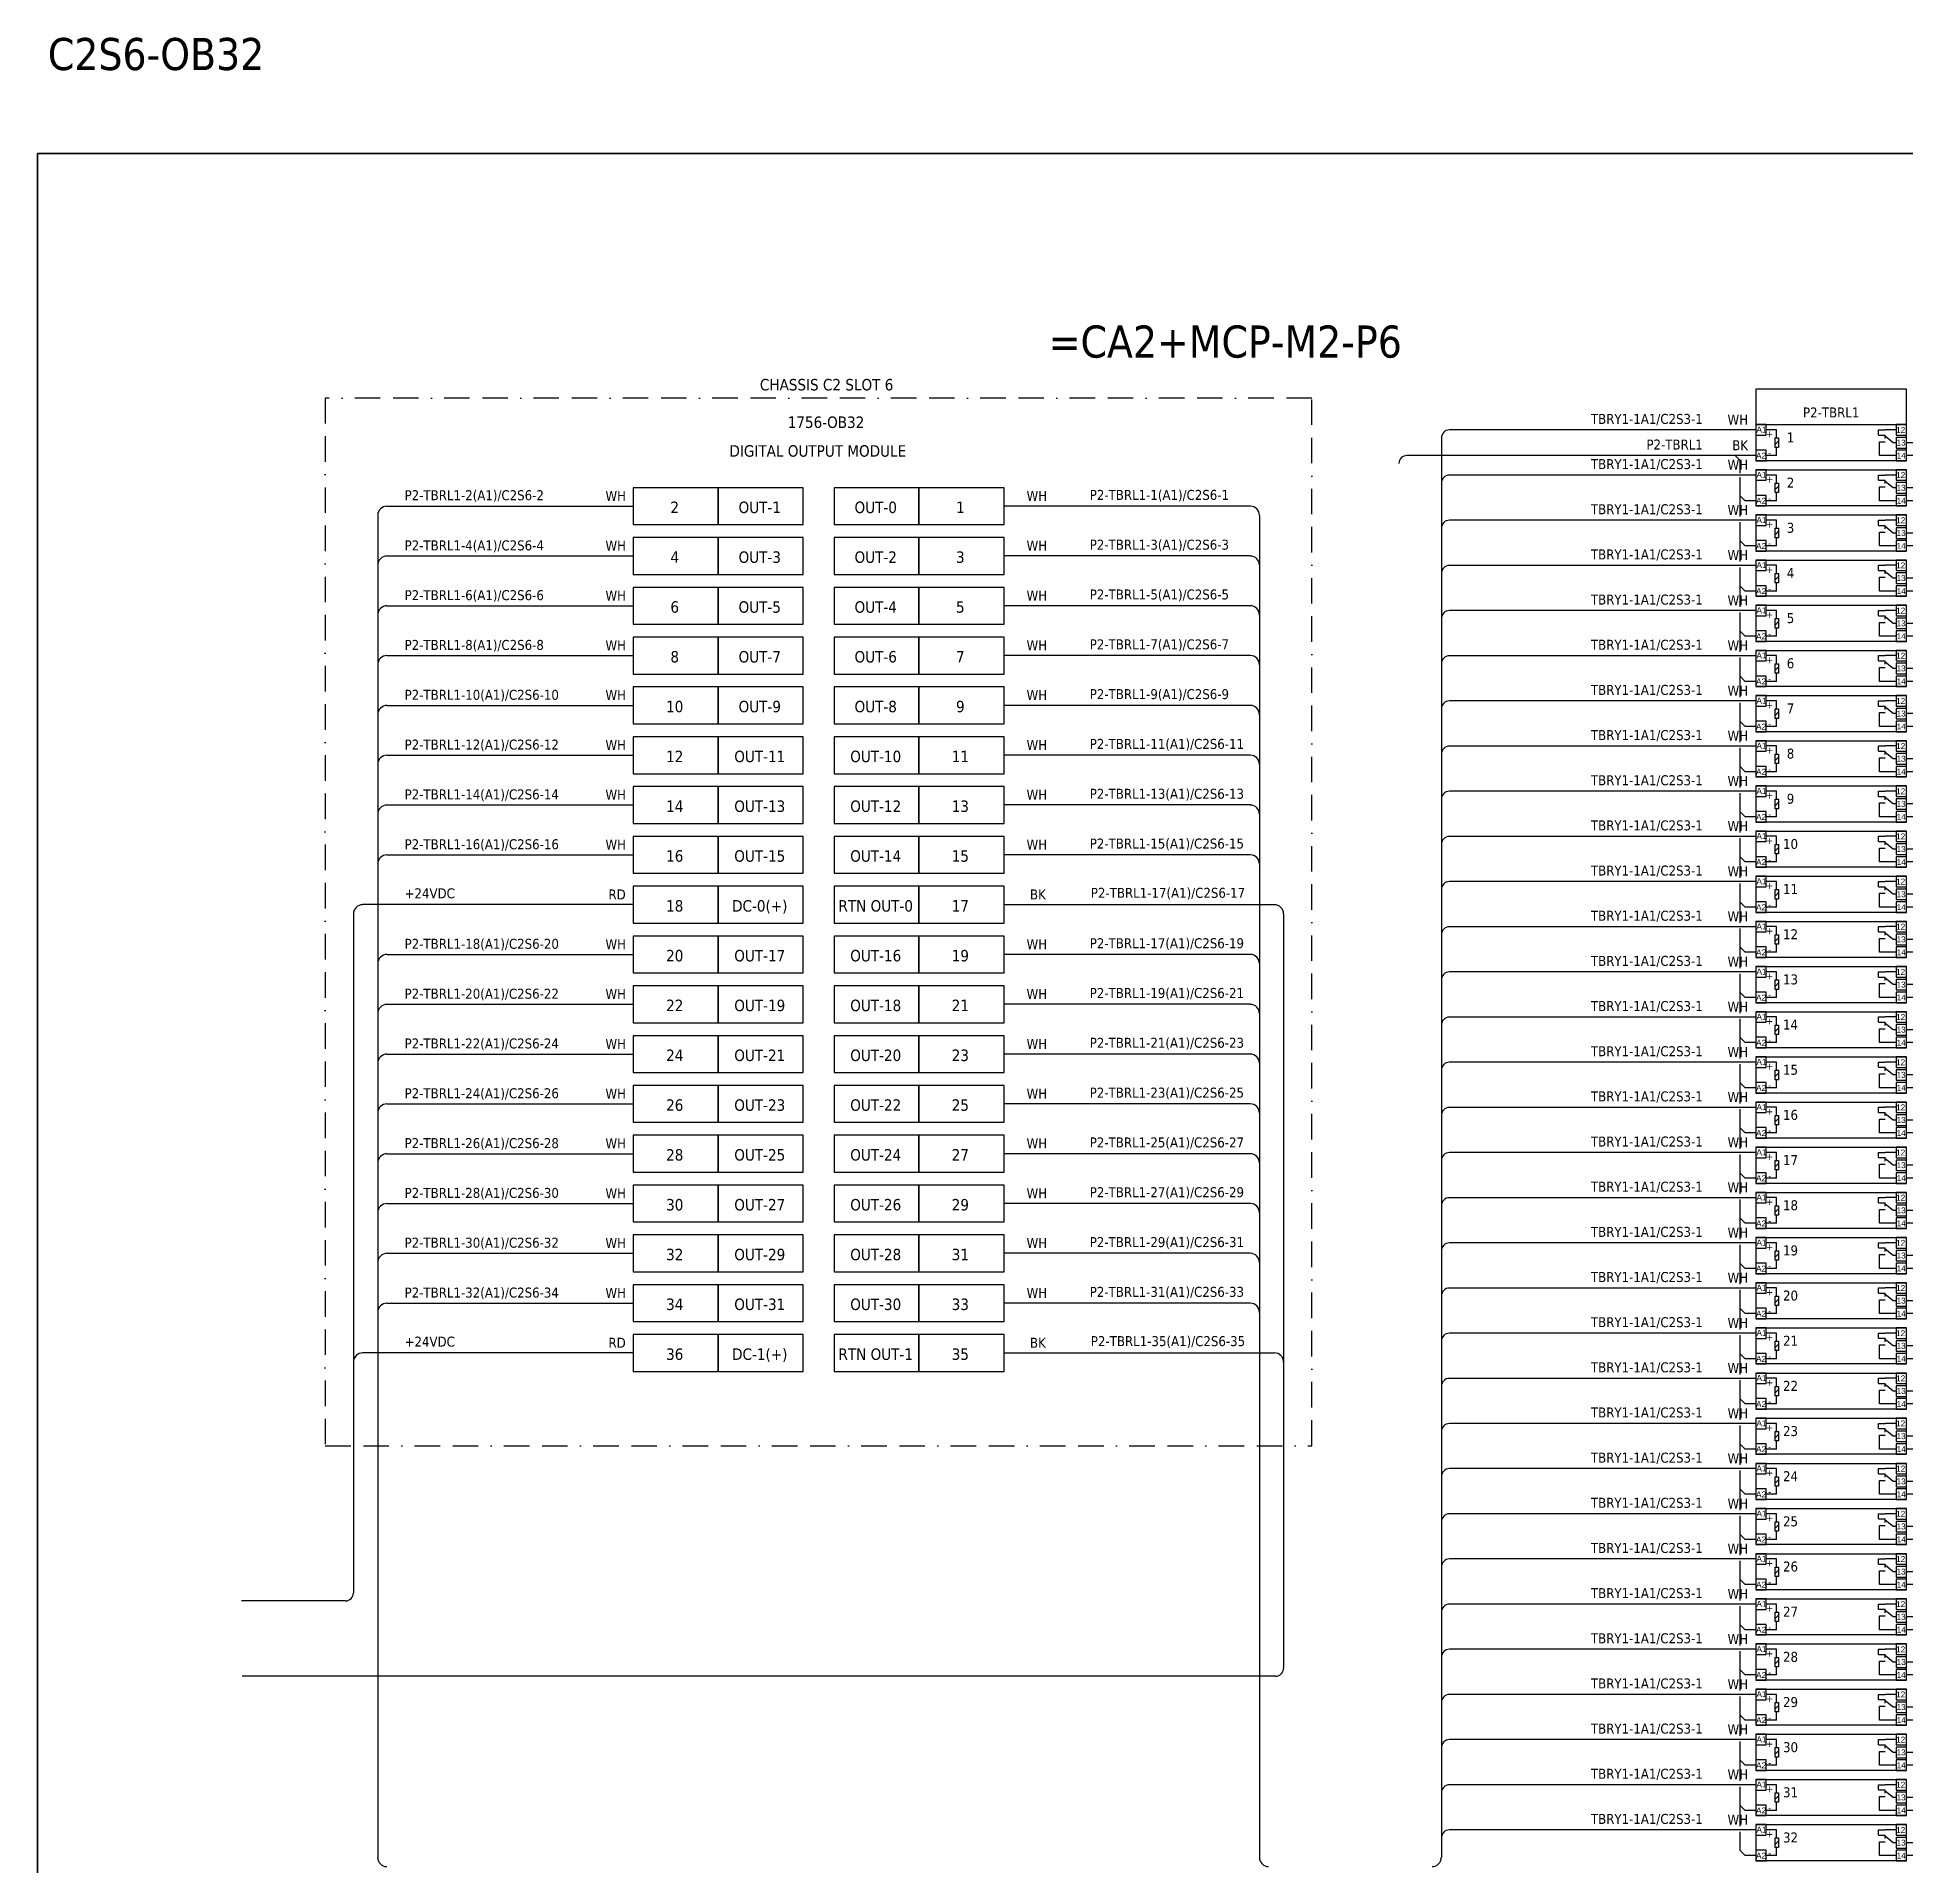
# Model space of a CAD drawing. Header units: millimetres. Extents: x 0 to 54213, y 0 to 2820.
# Drawn here: x 25160 to 27022, y 997 to 2820 of the extents above; entities that cross this region are included whole.
import ezdxf
from ezdxf.enums import TextEntityAlignment as Align

# ---------------------------------------------------------------- set-up
doc = ezdxf.new("R2010")
doc.units = ezdxf.units.MM
doc.linetypes.add('BORDERX2', pattern=[88.9, 25.4, -12.7, 25.4, -12.7, 0, -12.7])
doc.layers.add('HELPPOINT', color=7, linetype='Continuous')
doc.layers.add('x01001-FrameArea', color=2, linetype='BORDERX2')
doc.layers.add('IE-EQUIP', color=253, linetype='Continuous', lineweight=25)
doc.layers.add('IE-WIRE', color=7, linetype='Continuous', lineweight=25)
doc.styles.get("Standard").update_dxf_attribs({"font": 'arial.ttf'})
doc.styles.add('Tahoma', font='')
doc.styles.get('Tahoma').set_extended_font_data('Tahoma')

# ---------------------------------------------------------------- blocks, each defined once
blk = doc.blocks.new('xRY-SPDT-10')
at = {"color": 1, "ltscale": 25.4}
for p, q in [((0, 0), (0, -10.5)), ((10.4, 0), (0, 0)), ((0, 0), (150.3, 0)), ((0, 0), (0, -36)), ((10.4, -10.5), (10.4, 0)), ((140, 0), (140, -10.5)), ((150.3, 0), (140, 0)), ((150.3, -36), (150.3, 0)), ((150.3, -10.5), (150.3, 0)), ((150.3, -36), (150.3, 0)), ((0, -10.5), (10.4, -10.5)), ((20.7, -5.2), (10.4, -5.2)), ((22.8, -16.3), (19.4, -19.7)), ((20.7, -13.3), (20.7, -5.2)), ((122.2, -10.4), (122.2, -5.2)), ((122.2, -5.2), (128.9, -5.2)), ((122.2, -10.4), (128.9, -10.4)), ((123.2, -30.8), (123.2, -17)), ((123.2, -17), (128.9, -17)), ((140, -5.2), (128.9, -5.2)), ((128.9, -13.8), (128.9, -10.4)), ((136.9, -18), (128.9, -11.6)), ((140, -18), (136.9, -18)), ((140, -10.5), (150.3, -10.5)), ((140, -12.8), (140, -23.3)), ((150.3, -12.8), (140, -12.8)), ((150.3, -23.3), (150.3, -12.8)), ((0, -25.5), (0, -36)), ((10.4, -25.5), (0, -25.5)), ((0, -36), (10.4, -36)), ((150.3, -36), (0, -36)), ((10.4, -36), (10.4, -25.5)), ((20.7, -30.8), (10.4, -30.8)), ((20.7, -30.8), (20.7, -22.7)), ((140, -30.8), (123.2, -30.8)), ((140, -23.3), (150.3, -23.3)), ((140, -25.5), (140, -36)), ((150.3, -25.5), (140, -25.5)), ((140, -36), (150.3, -36)), ((150.3, -36), (150.3, -25.5))]:
    blk.add_line(p, q, dxfattribs=at)
blk.add_lwpolyline([(22.8, -22.7), (19.4, -22.7), (19.4, -13.3), (22.8, -13.3)], close=True, dxfattribs=at)
at = {"color": 1}
for s, p in [('A1', (5.8, -5)), ('12', (144.4, -5.3)), ('13', (144.8, -17.9)), ('A2', (5.4, -30.9)), ('14', (145, -30.8))]:
    blk.add_text(s, height=5.91, dxfattribs=at).set_placement(p, align=Align.MIDDLE_CENTER)
at = {"color": 1, "style": 'Tahoma'}
for s, p in [('+', (13.9, -9.3)), ('+', (13.9, -9.3)), ('-', (13.9, -28.2))]:
    blk.add_text(s, height=6.84, dxfattribs=at).set_placement(p, align=Align.MIDDLE_CENTER)
blk = doc.blocks.new('*U22')
at = {"layer": 'x01001-FrameArea'}
blk.add_blockref('xRY-SPDT-10', (-75.2, 18), dxfattribs=at)
blk = doc.blocks.new('*U23')
at = {"layer": 'x01001-FrameArea', "color": 0, "linetype": 'ByBlock', "lineweight": -2, "transparency": 16777216}
for p in [(0, 0), (0, -45), (0, -90), (0, -135), (0, -180), (0, -225), (0, -270), (0, -315), (0, -360), (0, -405), (0, -450), (0, -495), (0, -540), (0, -585), (0, -630), (0, -675), (0, -720), (0, -765), (0, -810), (0, -855), (0, -900), (0, -945), (0, -990), (0, -1035), (0, -1080), (0, -1125), (0, -1170), (0, -1215), (0, -1260), (0, -1305), (0, -1350), (0, -1395)]:
    blk.add_blockref('*U22', p, dxfattribs=at)
blk = doc.blocks.new('*U32')
at = {"color": 4, "style": 'Tahoma'}
for s, height, p in [('TBRY1-1A1/C2S3-1', 9.949, (36.2, -4.1)), ('WH', 9.95, (81.3, -4.8))]:
    blk.add_text(s, height=height, dxfattribs=at).set_placement(p, align=Align.RIGHT)
blk = doc.blocks.new('*U33')
at = {"layer": 'x01001-FrameArea', "color": 0, "linetype": 'ByBlock', "lineweight": -2, "transparency": 16777216}
for p in [(0, 0), (0, -45), (0, -90), (0, -135), (0, -180), (0, -225), (0, -270), (0, -315), (0, -360), (0, -405), (0, -450), (0, -495), (0, -540), (0, -585), (0, -630), (0, -675), (0, -720), (0, -765), (0, -810), (0, -855), (0, -900), (0, -945), (0, -990), (0, -1035), (0, -1080), (0, -1125), (0, -1170), (0, -1215), (0, -1260), (0, -1305), (0, -1350), (0, -1395)]:
    blk.add_blockref('*U32', p, dxfattribs=at)
blk = doc.blocks.new('*U36')
at = {"layer": 'IE-WIRE', "color": 4, "ltscale": 25.4}
for p, q in [((74.2, 7.2), (-83.4, 7.2)), ((74.2, -5.6), (-83.4, -5.6))]:
    blk.add_line(p, q, dxfattribs=at)
for centre in [(74.2, -2), (74.2, -14.8)]:
    blk.add_arc(centre, 9.17, 0, 90, dxfattribs=at)
at = {"color": 4, "style": 'Tahoma'}
for p in [(-65.4, 9.6), (-65.4, -2.4)]:
    blk.add_text('C2S3-1/ISBDI1-5', height=4.974, dxfattribs=at).set_placement(p)
blk = doc.blocks.new('*U37')
at = {"layer": 'x01001-FrameArea', "color": 0, "linetype": 'ByBlock', "lineweight": -2, "transparency": 16777216}
for p in [(0, 0), (0, -45), (0, -90), (0, -135), (0, -180), (0, -225), (0, -270), (0, -315), (0, -360), (0, -405), (0, -450), (0, -495), (0, -540), (0, -585), (0, -630), (0, -675), (0, -720), (0, -765), (0, -810), (0, -855), (0, -900), (0, -945), (0, -990), (0, -1035), (0, -1080), (0, -1125), (0, -1170), (0, -1215), (0, -1260), (0, -1305), (0, -1350), (0, -1395)]:
    blk.add_blockref('*U36', p, dxfattribs=at)

msp = doc.modelspace()

# ---------------------------------------------------------------- linework, layer by layer
for p, q in [((26851.1, 2403.2), (26856.1, 2398.2)), ((26856.1, 2385.8), (26856.1, 2398.2)), ((26856.1, 2342.5), (26856.1, 2381.8)), ((26861.1, 2358.2), (26856.1, 2363.2)), ((26871.5, 2358.2), (26861.1, 2358.2)), ((26856.1, 2297.5), (26856.1, 2336.8)), ((26861.1, 2313.2), (26856.1, 2318.2)), ((26871.5, 2313.2), (26861.1, 2313.2)), ((26856.1, 2252.5), (26856.1, 2291.8)), ((26861.1, 2268.2), (26856.1, 2273.2)), ((26871.5, 2268.2), (26861.1, 2268.2)), ((26856.1, 2207.5), (26856.1, 2246.8)), ((26861.1, 2223.2), (26856.1, 2228.2)), ((26871.5, 2223.2), (26861.1, 2223.2)), ((26856.1, 2162.5), (26856.1, 2201.8)), ((26861.1, 2178.2), (26856.1, 2183.2)), ((26871.5, 2178.2), (26861.1, 2178.2)), ((26856.1, 2117.5), (26856.1, 2156.8)), ((26861.1, 2133.2), (26856.1, 2138.2)), ((26871.5, 2133.2), (26861.1, 2133.2)), ((26856.1, 2072.5), (26856.1, 2111.8)), ((26861.1, 2088.2), (26856.1, 2093.2)), ((26871.5, 2088.2), (26861.1, 2088.2)), ((26856.1, 2027.5), (26856.1, 2066.8)), ((26861.1, 2043.2), (26856.1, 2048.2)), ((26871.5, 2043.2), (26861.1, 2043.2)), ((26856.1, 1982.5), (26856.1, 2021.8)), ((26861.1, 1998.2), (26856.1, 2003.2)), ((26871.5, 1998.2), (26861.1, 1998.2)), ((26856.1, 1937.5), (26856.1, 1976.8)), ((26861.1, 1953.2), (26856.1, 1958.2)), ((26871.5, 1953.2), (26861.1, 1953.2)), ((26856.1, 1892.5), (26856.1, 1931.8)), ((26861.1, 1908.2), (26856.1, 1913.2)), ((26871.5, 1908.2), (26861.1, 1908.2)), ((26856.1, 1847.5), (26856.1, 1886.8)), ((26861.1, 1863.2), (26856.1, 1868.2)), ((26871.5, 1863.2), (26861.1, 1863.2)), ((26856.1, 1802.5), (26856.1, 1841.8)), ((26861.1, 1818.2), (26856.1, 1823.2)), ((26871.5, 1818.2), (26861.1, 1818.2)), ((26856.1, 1757.5), (26856.1, 1796.8)), ((26861.1, 1773.2), (26856.1, 1778.2)), ((26871.5, 1773.2), (26861.1, 1773.2)), ((26856.1, 1712.5), (26856.1, 1751.8)), ((26861.1, 1728.2), (26856.1, 1733.2)), ((26871.5, 1728.2), (26861.1, 1728.2)), ((26856.1, 1667.5), (26856.1, 1706.8)), ((26861.1, 1683.2), (26856.1, 1688.2)), ((26871.5, 1683.2), (26861.1, 1683.2)), ((26856.1, 1622.5), (26856.1, 1661.8)), ((26861.1, 1638.2), (26856.1, 1643.2)), ((26871.5, 1638.2), (26861.1, 1638.2)), ((26856.1, 1577.5), (26856.1, 1616.8)), ((26861.1, 1593.2), (26856.1, 1598.2)), ((26871.5, 1593.2), (26861.1, 1593.2)), ((26856.1, 1532.5), (26856.1, 1571.8)), ((26861.1, 1548.2), (26856.1, 1553.2)), ((26871.5, 1548.2), (26861.1, 1548.2)), ((26856.1, 1487.5), (26856.1, 1526.8)), ((26861.1, 1503.2), (26856.1, 1508.2)), ((26871.5, 1503.2), (26861.1, 1503.2)), ((26856.1, 1442.5), (26856.1, 1481.8)), ((26861.1, 1458.2), (26856.1, 1463.2)), ((26871.5, 1458.2), (26861.1, 1458.2)), ((26856.1, 1397.5), (26856.1, 1436.8)), ((26861.1, 1413.2), (26856.1, 1418.2)), ((26871.5, 1413.2), (26861.1, 1413.2)), ((26856.1, 1352.5), (26856.1, 1391.8)), ((26861.1, 1368.2), (26856.1, 1373.2)), ((26871.5, 1368.2), (26861.1, 1368.2)), ((26856.1, 1307.5), (26856.1, 1346.8)), ((26861.1, 1323.2), (26856.1, 1328.2)), ((26871.5, 1323.2), (26861.1, 1323.2)), ((26856.1, 1262.5), (26856.1, 1301.8)), ((26861.1, 1278.2), (26856.1, 1283.2)), ((26871.5, 1278.2), (26861.1, 1278.2)), ((26856.1, 1217.5), (26856.1, 1256.8)), ((26861.1, 1233.2), (26856.1, 1238.2)), ((26871.5, 1233.2), (26861.1, 1233.2)), ((26856.1, 1172.5), (26856.1, 1211.8)), ((26861.1, 1188.2), (26856.1, 1193.2)), ((26871.5, 1188.2), (26861.1, 1188.2)), ((26856.1, 1127.5), (26856.1, 1166.8)), ((26861.1, 1143.2), (26856.1, 1148.2)), ((26871.5, 1143.2), (26861.1, 1143.2)), ((26856.1, 1082.5), (26856.1, 1121.8)), ((26861.1, 1098.2), (26856.1, 1103.2)), ((26871.5, 1098.2), (26861.1, 1098.2)), ((26856.1, 1037.5), (26856.1, 1076.8)), ((26861.1, 1053.2), (26856.1, 1058.2)), ((26871.5, 1053.2), (26861.1, 1053.2)), ((26856.1, 1013.2), (26856.1, 1031.8)), ((26861.1, 1008.2), (26856.1, 1013.2)), ((26871.5, 1008.2), (26861.1, 1008.2))]:
    msp.add_line(p, q)
at = {"color": 1, "ltscale": 25.4}
for p, q in [((25753.2, 1955.7), (25483.8, 1955.7)), ((25474.7, 1946.5), (25474.7, 1270))]:
    msp.add_line(p, q, dxfattribs=at)
at = {"color": 4, "ltscale": 25.4}
msp.add_lwpolyline([(26871.5, 2434), (27021.8, 2434), (27021.8, 2469.2), (26871.5, 2469.2)], close=True, dxfattribs=at)
at = {"color": 1, "ltscale": 25.4}
msp.add_arc((25483.8, 1946.5), 9.14, 90, 180, dxfattribs=at)
at = {"layer": 'HELPPOINT', "color": 4, "lineweight": 35}
for p, q in [((25159.8, 0), (25159.8, 2704.2)), ((25159.8, 2704.2), (29053.1, 2704.2)), ((25159.8, 0), (25159.8, 2704.2)), ((25159.8, 2704.2), (29053.1, 2704.2))]:
    msp.add_line(p, q, dxfattribs=at)
at = {"layer": 'IE-EQUIP', "linetype": 'Continuous', "ltscale": 25.4}
for points in [[(25753.2, 2334.4), (25837.9, 2334.4), (25837.9, 2371.1), (25753.2, 2371.1)], [(25837.9, 2334.4), (25922.5, 2334.4), (25922.5, 2371.1), (25837.9, 2371.1)], [(25953.4, 2334.4), (26038, 2334.4), (26038, 2371.1), (25953.4, 2371.1)], [(26038, 2334.4), (26122.7, 2334.4), (26122.7, 2371.1), (26038, 2371.1)], [(25753.2, 2284.8), (25837.9, 2284.8), (25837.9, 2321.5), (25753.2, 2321.5)], [(25837.9, 2284.8), (25922.5, 2284.8), (25922.5, 2321.5), (25837.9, 2321.5)], [(25953.4, 2284.8), (26038, 2284.8), (26038, 2321.5), (25953.4, 2321.5)], [(26038, 2284.8), (26122.7, 2284.8), (26122.7, 2321.5), (26038, 2321.5)], [(25753.2, 2235.1), (25837.9, 2235.1), (25837.9, 2271.8), (25753.2, 2271.8)], [(25837.9, 2235.1), (25922.5, 2235.1), (25922.5, 2271.8), (25837.9, 2271.8)], [(25953.4, 2235.1), (26038, 2235.1), (26038, 2271.8), (25953.4, 2271.8)], [(26038, 2235.1), (26122.7, 2235.1), (26122.7, 2271.8), (26038, 2271.8)], [(25753.2, 2185.5), (25837.9, 2185.5), (25837.9, 2222.2), (25753.2, 2222.2)], [(25837.9, 2185.5), (25922.5, 2185.5), (25922.5, 2222.2), (25837.9, 2222.2)], [(25953.4, 2185.5), (26038, 2185.5), (26038, 2222.2), (25953.4, 2222.2)], [(26038, 2185.5), (26122.7, 2185.5), (26122.7, 2222.2), (26038, 2222.2)], [(25753.2, 2135.9), (25837.9, 2135.9), (25837.9, 2172.6), (25753.2, 2172.6)], [(25837.9, 2135.9), (25922.5, 2135.9), (25922.5, 2172.6), (25837.9, 2172.6)], [(25953.4, 2135.9), (26038, 2135.9), (26038, 2172.6), (25953.4, 2172.6)], [(26038, 2135.9), (26122.7, 2135.9), (26122.7, 2172.6), (26038, 2172.6)], [(25753.2, 2086.2), (25837.9, 2086.2), (25837.9, 2122.9), (25753.2, 2122.9)], [(25837.9, 2086.2), (25922.5, 2086.2), (25922.5, 2122.9), (25837.9, 2122.9)], [(25953.4, 2086.2), (26038, 2086.2), (26038, 2122.9), (25953.4, 2122.9)], [(26038, 2086.2), (26122.7, 2086.2), (26122.7, 2122.9), (26038, 2122.9)], [(25753.2, 2036.6), (25837.9, 2036.6), (25837.9, 2073.3), (25753.2, 2073.3)], [(25837.9, 2036.6), (25922.5, 2036.6), (25922.5, 2073.3), (25837.9, 2073.3)], [(25953.4, 2036.6), (26038, 2036.6), (26038, 2073.3), (25953.4, 2073.3)], [(26038, 2036.6), (26122.7, 2036.6), (26122.7, 2073.3), (26038, 2073.3)], [(25753.2, 1987), (25837.9, 1987), (25837.9, 2023.7), (25753.2, 2023.7)], [(25837.9, 1987), (25922.5, 1987), (25922.5, 2023.7), (25837.9, 2023.7)], [(25953.4, 1987), (26038, 1987), (26038, 2023.7), (25953.4, 2023.7)], [(26038, 1987), (26122.7, 1987), (26122.7, 2023.7), (26038, 2023.7)], [(25753.2, 1937.3), (25837.9, 1937.3), (25837.9, 1974), (25753.2, 1974)], [(25837.9, 1937.3), (25922.5, 1937.3), (25922.5, 1974), (25837.9, 1974)], [(25953.4, 1937.3), (26038, 1937.3), (26038, 1974), (25953.4, 1974)], [(26038, 1937.3), (26122.7, 1937.3), (26122.7, 1974), (26038, 1974)], [(25753.2, 1887.7), (25837.9, 1887.7), (25837.9, 1924.4), (25753.2, 1924.4)], [(25837.9, 1887.7), (25922.5, 1887.7), (25922.5, 1924.4), (25837.9, 1924.4)], [(25953.4, 1887.7), (26038, 1887.7), (26038, 1924.4), (25953.4, 1924.4)], [(26038, 1887.7), (26122.7, 1887.7), (26122.7, 1924.4), (26038, 1924.4)], [(25753.2, 1838.1), (25837.9, 1838.1), (25837.9, 1874.8), (25753.2, 1874.8)], [(25837.9, 1838.1), (25922.5, 1838.1), (25922.5, 1874.8), (25837.9, 1874.8)], [(25953.4, 1838.1), (26038, 1838.1), (26038, 1874.8), (25953.4, 1874.8)], [(26038, 1838.1), (26122.7, 1838.1), (26122.7, 1874.8), (26038, 1874.8)], [(25753.2, 1788.4), (25837.9, 1788.4), (25837.9, 1825.1), (25753.2, 1825.1)], [(25837.9, 1788.4), (25922.5, 1788.4), (25922.5, 1825.1), (25837.9, 1825.1)], [(25953.4, 1788.4), (26038, 1788.4), (26038, 1825.1), (25953.4, 1825.1)], [(26038, 1788.4), (26122.7, 1788.4), (26122.7, 1825.1), (26038, 1825.1)], [(25753.2, 1738.8), (25837.9, 1738.8), (25837.9, 1775.5), (25753.2, 1775.5)], [(25837.9, 1738.8), (25922.5, 1738.8), (25922.5, 1775.5), (25837.9, 1775.5)], [(25953.4, 1738.8), (26038, 1738.8), (26038, 1775.5), (25953.4, 1775.5)], [(26038, 1738.8), (26122.7, 1738.8), (26122.7, 1775.5), (26038, 1775.5)], [(25753.2, 1689.2), (25837.9, 1689.2), (25837.9, 1725.9), (25753.2, 1725.9)], [(25837.9, 1689.2), (25922.5, 1689.2), (25922.5, 1725.9), (25837.9, 1725.9)], [(25953.4, 1689.2), (26038, 1689.2), (26038, 1725.9), (25953.4, 1725.9)], [(26038, 1689.2), (26122.7, 1689.2), (26122.7, 1725.9), (26038, 1725.9)], [(25753.2, 1639.5), (25837.9, 1639.5), (25837.9, 1676.2), (25753.2, 1676.2)], [(25837.9, 1639.5), (25922.5, 1639.5), (25922.5, 1676.2), (25837.9, 1676.2)], [(25953.4, 1639.5), (26038, 1639.5), (26038, 1676.2), (25953.4, 1676.2)], [(26038, 1639.5), (26122.7, 1639.5), (26122.7, 1676.2), (26038, 1676.2)], [(25753.2, 1589.9), (25837.9, 1589.9), (25837.9, 1626.6), (25753.2, 1626.6)], [(25837.9, 1589.9), (25922.5, 1589.9), (25922.5, 1626.6), (25837.9, 1626.6)], [(25953.4, 1589.9), (26038, 1589.9), (26038, 1626.6), (25953.4, 1626.6)], [(26038, 1589.9), (26122.7, 1589.9), (26122.7, 1626.6), (26038, 1626.6)], [(25753.2, 1540.3), (25837.9, 1540.3), (25837.9, 1577), (25753.2, 1577)], [(25837.9, 1540.3), (25922.5, 1540.3), (25922.5, 1577), (25837.9, 1577)], [(25953.4, 1540.3), (26038, 1540.3), (26038, 1577), (25953.4, 1577)], [(26038, 1540.3), (26122.7, 1540.3), (26122.7, 1577), (26038, 1577)], [(25753.2, 1490.6), (25837.9, 1490.6), (25837.9, 1527.3), (25753.2, 1527.3)], [(25837.9, 1490.6), (25922.5, 1490.6), (25922.5, 1527.3), (25837.9, 1527.3)], [(25953.4, 1490.6), (26038, 1490.6), (26038, 1527.3), (25953.4, 1527.3)], [(26038, 1490.6), (26122.7, 1490.6), (26122.7, 1527.3), (26038, 1527.3)]]:
    msp.add_lwpolyline(points, close=True, dxfattribs=at)
at = {"layer": 'IE-WIRE', "color": 4, "ltscale": 25.4}
for p, q in [((26558.4, 2420.7), (26558.4, 1006.3)), ((26871.5, 2428.7), (26566.4, 2428.7)), ((26871.5, 2383.7), (26566.4, 2383.7)), ((25508, 2352.7), (25753.2, 2352.7)), ((26368, 2352.7), (26122.7, 2352.7)), ((25498.8, 2343.6), (25498.8, 1006.3)), ((26377.1, 2343.6), (26377.1, 1006.3)), ((26871.5, 2338.7), (26566.4, 2338.7)), ((25508, 2303.1), (25753.2, 2303.1)), ((26368, 2303.1), (26122.7, 2303.1)), ((26871.5, 2293.7), (26566.4, 2293.7)), ((25508, 2253.5), (25753.2, 2253.5)), ((26368, 2253.5), (26122.7, 2253.5)), ((26871.5, 2248.7), (26566.4, 2248.7)), ((25508, 2203.8), (25753.2, 2203.8)), ((26368, 2203.8), (26122.7, 2203.8)), ((26871.5, 2203.7), (26566.4, 2203.7)), ((25508, 2154.2), (25753.2, 2154.2)), ((26368, 2154.2), (26122.7, 2154.2)), ((26871.5, 2158.7), (26566.4, 2158.7)), ((25508, 2104.6), (25753.2, 2104.6)), ((26368, 2104.6), (26122.7, 2104.6)), ((26871.5, 2113.7), (26566.4, 2113.7)), ((26871.5, 2068.7), (26566.4, 2068.7)), ((25508, 2055), (25753.2, 2055)), ((26368, 2055), (26122.7, 2055)), ((26871.5, 2023.7), (26566.4, 2023.7)), ((25508, 2005.3), (25753.2, 2005.3)), ((26368, 2005.3), (26122.7, 2005.3)), ((26871.5, 1978.7), (26566.4, 1978.7)), ((26871.5, 1933.7), (26566.4, 1933.7)), ((25508, 1906.1), (25753.2, 1906.1)), ((26368, 1906.1), (26122.7, 1906.1)), ((26871.5, 1888.7), (26566.4, 1888.7)), ((25508, 1856.4), (25753.2, 1856.4)), ((26368, 1856.4), (26122.7, 1856.4)), ((26871.5, 1843.7), (26566.4, 1843.7)), ((25508, 1806.8), (25753.2, 1806.8)), ((26368, 1806.8), (26122.7, 1806.8)), ((26871.5, 1798.7), (26566.4, 1798.7)), ((25508, 1757.2), (25753.2, 1757.2)), ((26368, 1757.2), (26122.7, 1757.2)), ((26871.5, 1753.7), (26566.4, 1753.7)), ((25508, 1707.5), (25753.2, 1707.5)), ((26368, 1707.5), (26122.7, 1707.5)), ((26871.5, 1708.7), (26566.4, 1708.7)), ((25508, 1657.9), (25753.2, 1657.9)), ((26368, 1657.9), (26122.7, 1657.9)), ((26871.5, 1663.7), (26566.4, 1663.7)), ((25508, 1608.3), (25753.2, 1608.3)), ((26368, 1608.3), (26122.7, 1608.3)), ((26871.5, 1618.7), (26566.4, 1618.7)), ((26871.5, 1573.7), (26566.4, 1573.7)), ((25508, 1558.6), (25753.2, 1558.6)), ((26368, 1558.6), (26122.7, 1558.6)), ((26871.5, 1528.7), (26566.4, 1528.7)), ((26871.5, 1483.7), (26566.4, 1483.7)), ((26871.5, 1438.7), (26566.4, 1438.7)), ((26871.5, 1393.7), (26566.4, 1393.7)), ((26871.5, 1348.7), (26566.4, 1348.7)), ((26871.5, 1303.7), (26566.4, 1303.7)), ((26871.5, 1258.7), (26566.4, 1258.7)), ((26871.5, 1213.7), (26566.4, 1213.7)), ((26871.5, 1168.7), (26566.4, 1168.7)), ((26871.5, 1123.7), (26566.4, 1123.7)), ((26871.5, 1078.7), (26566.4, 1078.7)), ((26871.5, 1033.7), (26566.4, 1033.7))]:
    msp.add_line(p, q, dxfattribs=at)
at = {"layer": 'IE-WIRE', "ltscale": 25.4}
msp.add_line((26871.5, 2403.2), (26524.1, 2403.2), dxfattribs=at)
at = {"layer": 'IE-WIRE', "color": 7, "ltscale": 25.4}
for p, q in [((26122.7, 1955.7), (26392.1, 1955.7)), ((26401.2, 1946.5), (26401.2, 1194.9)), ((26122.7, 1509), (26392.1, 1509)), ((26393.2, 1186.9), (25363.9, 1186.9))]:
    msp.add_line(p, q, dxfattribs=at)
at = {"layer": 'IE-WIRE', "color": 1, "ltscale": 25.4}
for p, q in [((25753.2, 1509), (25483.8, 1509)), ((25466.7, 1262), (25363.2, 1262))]:
    msp.add_line(p, q, dxfattribs=at)
at = {"layer": 'IE-WIRE', "color": 4, "ltscale": 25.4}
for centre, radius, start, end in [((26566.4, 2420.7), 8, 90, 180), ((26566.4, 2375.7), 8, 90, 180), ((25508, 2343.6), 9.17, 90, 180), ((26368, 2343.6), 9.17, 0, 90), ((26566.4, 2330.7), 8, 90, 180), ((25508, 2293.9), 9.17, 90, 180), ((26368, 2293.9), 9.17, 0, 90), ((26566.4, 2285.7), 8, 90, 180), ((25508, 2244.3), 9.17, 90, 180), ((26368, 2244.3), 9.17, 0, 90), ((26566.4, 2240.7), 8, 90, 180), ((25508, 2194.7), 9.17, 90, 180), ((26368, 2194.7), 9.17, 0, 90), ((26566.4, 2195.7), 8, 90, 180), ((25508, 2145), 9.17, 90, 180), ((26368, 2145), 9.17, 0, 90), ((26566.4, 2150.7), 8, 90, 180), ((25508, 2095.4), 9.17, 90, 180), ((26368, 2095.4), 9.17, 0, 90), ((26566.4, 2105.7), 8, 90, 180), ((26566.4, 2060.7), 8, 90, 180), ((25508, 2045.8), 9.17, 90, 180), ((26368, 2045.8), 9.17, 0, 90), ((26566.4, 2015.7), 8, 90, 180), ((25508, 1996.1), 9.17, 90, 180), ((26368, 1996.1), 9.17, 0, 90), ((26566.4, 1970.7), 8, 90, 180), ((26566.4, 1925.7), 8, 90, 180), ((25508, 1896.9), 9.17, 90, 180), ((26368, 1896.9), 9.17, 0, 90), ((26566.4, 1880.7), 8, 90, 180), ((25508, 1847.2), 9.17, 90, 180), ((26368, 1847.2), 9.17, 0, 90), ((26566.4, 1835.7), 8, 90, 180), ((25508, 1797.6), 9.17, 90, 180), ((26368, 1797.6), 9.17, 0, 90), ((26566.4, 1790.7), 8, 90, 180), ((25508, 1748), 9.17, 90, 180), ((26368, 1748), 9.17, 0, 90), ((26566.4, 1745.7), 8, 90, 180), ((25508, 1698.3), 9.17, 90, 180), ((26368, 1698.3), 9.17, 0, 90), ((26566.4, 1700.7), 8, 90, 180), ((25508, 1648.7), 9.17, 90, 180), ((26368, 1648.7), 9.17, 0, 90), ((26566.4, 1655.7), 8, 90, 180), ((25508, 1599.1), 9.17, 90, 180), ((26368, 1599.1), 9.17, 0, 90), ((26566.4, 1610.7), 8, 90, 180), ((26566.4, 1565.7), 8, 90, 180), ((25508, 1549.4), 9.17, 90, 180), ((26368, 1549.4), 9.17, 0, 90), ((26566.4, 1520.7), 8, 90, 180), ((26566.4, 1475.7), 8, 90, 180), ((26566.4, 1430.7), 8, 90, 180), ((26566.4, 1385.7), 8, 90, 180), ((26566.4, 1340.7), 8, 90, 180), ((26566.4, 1295.7), 8, 90, 180), ((26566.4, 1250.7), 8, 90, 180), ((26566.4, 1205.7), 8, 90, 180), ((26566.4, 1160.7), 8, 90, 180), ((26566.4, 1115.7), 8, 90, 180), ((26566.4, 1070.7), 8, 90, 180), ((26566.4, 1025.7), 8, 90, 180)]:
    msp.add_arc(centre, radius, start, end, dxfattribs=at)
at = {"layer": 'IE-WIRE', "ltscale": 25.4}
msp.add_arc((26524.1, 2395.2), 8, 90, 180, dxfattribs=at)
at = {"layer": 'IE-WIRE', "color": 7, "ltscale": 25.4}
for centre, radius, start, end in [((26392.1, 1946.5), 9.14, 0, 90), ((26392.1, 1499.9), 9.14, 0, 90), ((26393.2, 1194.9), 8, 270, 360)]:
    msp.add_arc(centre, radius, start, end, dxfattribs=at)
at = {"layer": 'IE-WIRE', "color": 1, "ltscale": 25.4}
for centre, radius, start, end in [((25483.8, 1499.9), 9.14, 90, 180), ((25466.7, 1270), 8, 270, 0)]:
    msp.add_arc(centre, radius, start, end, dxfattribs=at)
at = {"layer": 'IE-WIRE', "color": 4}
for centre, start, end in [((25507.9, 1006.3), 180, 270), ((26386.3, 1006.3), 180, 270), ((26549.2, 1006.3), 270, 0)]:
    msp.add_arc(centre, 9.14, start, end, dxfattribs=at)
at = {"layer": 'x01001-FrameArea'}
msp.add_lwpolyline([(25446.5, 1416.6), (26429.5, 1416.6), (26429.5, 2460.5), (25446.5, 2460.5)], close=True, dxfattribs=at)

# ---------------------------------------------------------------- block references
for name, p in [('*U33', (26782.6, 2438.8)), ('*U23', (26946.7, 2416)), ('*U37', (27105.2, 2408.8))]:
    msp.add_blockref(name, p, dxfattribs=at)

# ---------------------------------------------------------------- texts
at = {"color": 2, "style": 'Tahoma'}
msp.add_text('C2S6-OB32', height=32, dxfattribs=at).set_placement((25170.2, 2787.3))
for s, height, p in [('=CA2+MCP-M2-P6', 32, (26343.2, 2516.8)), ('CHASSIS C2 SLOT 6', 11.441, (25946, 2473.8)), ('1756-OB32', 11.44, (25945.4, 2436.4)), ('DIGITAL OUTPUT MODULE', 11.441, (25937.2, 2407.8)), ('2', 11.4, (25794.7, 2351.6)), ('OUT-1', 11.44, (25879.4, 2351.6)), ('OUT-0', 11.44, (25994.9, 2351.6)), ('1', 11.4, (26079.2, 2351.6)), ('4', 11.4, (25794.7, 2302)), ('OUT-3', 11.44, (25879.4, 2302)), ('OUT-2', 11.44, (25994.9, 2302)), ('3', 11.4, (26079.2, 2302)), ('6', 11.4, (25794.7, 2252.3)), ('OUT-5', 11.44, (25879.4, 2252.3)), ('OUT-4', 11.44, (25994.9, 2252.3)), ('5', 11.4, (26079.2, 2252.3)), ('8', 11.4, (25794.7, 2202.7)), ('OUT-7', 11.44, (25879.4, 2202.7)), ('OUT-6', 11.44, (25994.9, 2202.7)), ('7', 11.4, (26079.2, 2202.7)), ('10', 11.44, (25794.7, 2153.1)), ('OUT-9', 11.44, (25879.4, 2153.1)), ('OUT-8', 11.44, (25994.9, 2153.1)), ('9', 11.4, (26079.2, 2153.1)), ('12', 11.44, (25794.7, 2103.4)), ('OUT-11', 11.44, (25879.4, 2103.4)), ('OUT-10', 11.44, (25994.9, 2103.4)), ('11', 11.44, (26079.2, 2103.4)), ('14', 11.44, (25794.7, 2053.8)), ('OUT-13', 11.44, (25879.4, 2053.8)), ('OUT-12', 11.44, (25994.9, 2053.8)), ('13', 11.44, (26079.2, 2053.8)), ('16', 11.44, (25794.7, 2004.2)), ('OUT-15', 11.44, (25879.4, 2004.2)), ('OUT-14', 11.44, (25994.9, 2004.2)), ('15', 11.44, (26079.2, 2004.2)), ('18', 11.44, (25794.7, 1954.5)), ('DC-0(+)', 11.44, (25879.4, 1954.5)), ('RTN OUT-0', 11.44, (25994.9, 1954.5)), ('17', 11.44, (26079.2, 1954.5)), ('20', 11.44, (25794.7, 1904.9)), ('OUT-17', 11.44, (25879.4, 1904.9)), ('OUT-16', 11.44, (25994.9, 1904.9)), ('19', 11.44, (26079.2, 1904.9)), ('22', 11.44, (25794.7, 1855.3)), ('OUT-19', 11.44, (25879.4, 1855.3)), ('OUT-18', 11.44, (25994.9, 1855.3)), ('21', 11.44, (26079.2, 1855.3)), ('24', 11.44, (25794.7, 1805.6)), ('OUT-21', 11.44, (25879.4, 1805.6)), ('OUT-20', 11.44, (25994.9, 1805.6)), ('23', 11.44, (26079.2, 1805.6)), ('26', 11.44, (25794.7, 1756)), ('OUT-23', 11.44, (25879.4, 1756)), ('OUT-22', 11.44, (25994.9, 1756)), ('25', 11.44, (26079.2, 1756)), ('28', 11.44, (25794.7, 1706.4)), ('OUT-25', 11.44, (25879.4, 1706.4)), ('OUT-24', 11.44, (25994.9, 1706.4)), ('27', 11.44, (26079.2, 1706.4)), ('30', 11.44, (25794.7, 1656.7)), ('OUT-27', 11.44, (25879.4, 1656.7)), ('OUT-26', 11.44, (25994.9, 1656.7)), ('29', 11.44, (26079.2, 1656.7)), ('32', 11.44, (25794.7, 1607.1)), ('OUT-29', 11.44, (25879.4, 1607.1)), ('OUT-28', 11.44, (25994.9, 1607.1)), ('31', 11.44, (26079.2, 1607.1)), ('34', 11.44, (25794.7, 1557.5)), ('OUT-31', 11.44, (25879.4, 1557.5)), ('OUT-30', 11.44, (25994.9, 1557.5)), ('33', 11.44, (26079.2, 1557.5)), ('36', 11.44, (25794.7, 1507.8)), ('DC-1(+)', 11.44, (25879.4, 1507.8)), ('RTN OUT-1', 11.44, (25994.9, 1507.8)), ('35', 11.44, (26079.2, 1507.8))]:
    msp.add_text(s, height=height, dxfattribs=at).set_placement(p, align=Align.MIDDLE_CENTER)
at = {"color": 4, "style": 'Tahoma'}
for s, p in [('P2-TBRL1', (26946.7, 2446.1)), ('1', (26906.2, 2421.2)), ('2', (26906.2, 2376.2)), ('3', (26906.2, 2331.2)), ('4', (26906.2, 2286.2)), ('5', (26906.2, 2241.2)), ('6', (26906.2, 2196.2)), ('7', (26906.2, 2151.2)), ('8', (26906.2, 2106.2)), ('9', (26906.2, 2061.2)), ('10', (26906.2, 2016.2)), ('11', (26906.2, 1971.2)), ('12', (26906.2, 1926.2)), ('13', (26906.2, 1881.2)), ('14', (26906.2, 1836.2)), ('15', (26906.2, 1791.2)), ('16', (26906.2, 1746.2)), ('17', (26906.2, 1701.2)), ('18', (26906.2, 1656.2)), ('19', (26906.2, 1611.2)), ('20', (26906.2, 1566.2)), ('21', (26906.2, 1521.2)), ('22', (26906.2, 1476.2)), ('23', (26906.2, 1431.2)), ('24', (26906.2, 1386.2)), ('25', (26906.2, 1341.2)), ('26', (26906.2, 1296.2)), ('27', (26906.2, 1251.2)), ('28', (26906.2, 1206.2)), ('29', (26906.2, 1161.2)), ('30', (26906.2, 1116.2)), ('31', (26906.2, 1071.2)), ('32', (26906.2, 1026.2))]:
    msp.add_text(s, height=9.95, dxfattribs=at).set_placement(p, align=Align.MIDDLE_CENTER)
at = {"style": 'Tahoma'}
for s, p in [('P2-TBRL1', (26818.8, 2409.2)), ('BK', (26863.9, 2408.5))]:
    msp.add_text(s, height=9.95, dxfattribs=at).set_placement(p, align=Align.RIGHT)
at = {"color": 4, "style": 'Tahoma'}
for s, height, p in [('P2-TBRL1-2(A1)/C2S6-2', 9.949, (25525.6, 2358.7)), ('WH', 9.95, (25725.7, 2358)), ('WH', 9.95, (26145.2, 2358)), ('P2-TBRL1-1(A1)/C2S6-1', 9.949, (26208.1, 2359)), ('P2-TBRL1-4(A1)/C2S6-4', 9.949, (25525.6, 2308.7)), ('WH', 9.95, (25725.7, 2308.4)), ('WH', 9.95, (26145.2, 2308.4)), ('P2-TBRL1-3(A1)/C2S6-3', 9.949, (26208.1, 2309.4)), ('P2-TBRL1-6(A1)/C2S6-6', 9.949, (25525.6, 2259.1)), ('WH', 9.95, (25725.7, 2258.7)), ('WH', 9.95, (26145.2, 2258.7)), ('P2-TBRL1-5(A1)/C2S6-5', 9.949, (26208.1, 2259.8)), ('P2-TBRL1-8(A1)/C2S6-8', 9.949, (25525.6, 2209.5)), ('WH', 9.95, (25725.7, 2209.1)), ('WH', 9.95, (26145.2, 2209.1)), ('P2-TBRL1-7(A1)/C2S6-7', 9.949, (26208.1, 2210.1)), ('P2-TBRL1-10(A1)/C2S6-10', 9.949, (25525.6, 2159.8)), ('WH', 9.95, (25725.7, 2159.5)), ('WH', 9.95, (26145.2, 2159.5)), ('P2-TBRL1-9(A1)/C2S6-9', 9.949, (26208.1, 2160.5)), ('P2-TBRL1-12(A1)/C2S6-12', 9.949, (25525.6, 2110.2)), ('WH', 9.95, (25725.7, 2109.8)), ('WH', 9.95, (26145.2, 2109.8)), ('P2-TBRL1-11(A1)/C2S6-11', 9.949, (26208.1, 2110.9)), ('P2-TBRL1-14(A1)/C2S6-14', 9.949, (25525.6, 2060.6)), ('WH', 9.95, (25725.7, 2060.2)), ('WH', 9.95, (26145.2, 2060.2)), ('P2-TBRL1-13(A1)/C2S6-13', 9.949, (26208.1, 2061.2)), ('P2-TBRL1-16(A1)/C2S6-16', 9.949, (25525.6, 2010.9)), ('WH', 9.95, (25725.7, 2010.6)), ('WH', 9.95, (26145.2, 2010.6)), ('P2-TBRL1-15(A1)/C2S6-15', 9.949, (26208.1, 2011.6)), ('P2-TBRL1-18(A1)/C2S6-20', 9.949, (25525.6, 1911.7)), ('WH', 9.95, (25725.7, 1911.3)), ('WH', 9.95, (26145.2, 1911.3)), ('P2-TBRL1-17(A1)/C2S6-19', 9.949, (26208.1, 1912.3)), ('P2-TBRL1-20(A1)/C2S6-22', 9.949, (25525.6, 1862)), ('WH', 9.95, (25725.7, 1861.7)), ('WH', 9.95, (26145.2, 1861.7)), ('P2-TBRL1-19(A1)/C2S6-21', 9.949, (26208.1, 1862.7)), ('P2-TBRL1-22(A1)/C2S6-24', 9.949, (25525.6, 1812.4)), ('WH', 9.95, (25725.7, 1812)), ('WH', 9.95, (26145.2, 1812)), ('P2-TBRL1-21(A1)/C2S6-23', 9.949, (26208.1, 1813.1)), ('P2-TBRL1-24(A1)/C2S6-26', 9.949, (25525.6, 1762.8)), ('WH', 9.95, (25725.7, 1762.4)), ('WH', 9.95, (26145.2, 1762.4)), ('P2-TBRL1-23(A1)/C2S6-25', 9.949, (26208.1, 1763.4)), ('P2-TBRL1-26(A1)/C2S6-28', 9.949, (25525.6, 1713.1)), ('WH', 9.95, (25725.7, 1712.8)), ('WH', 9.95, (26145.2, 1712.8)), ('P2-TBRL1-25(A1)/C2S6-27', 9.949, (26208.1, 1713.8)), ('P2-TBRL1-28(A1)/C2S6-30', 9.949, (25525.6, 1663.5)), ('WH', 9.95, (25725.7, 1663.1)), ('WH', 9.95, (26145.2, 1663.1)), ('P2-TBRL1-27(A1)/C2S6-29', 9.949, (26208.1, 1664.2)), ('P2-TBRL1-30(A1)/C2S6-32', 9.949, (25525.6, 1613.9)), ('WH', 9.95, (25725.7, 1613.5)), ('WH', 9.95, (26145.2, 1613.5)), ('P2-TBRL1-29(A1)/C2S6-31', 9.949, (26208.1, 1614.5)), ('P2-TBRL1-32(A1)/C2S6-34', 9.949, (25525.6, 1564.2)), ('WH', 9.95, (25725.7, 1563.9)), ('WH', 9.95, (26145.2, 1563.9)), ('P2-TBRL1-31(A1)/C2S6-33', 9.949, (26208.1, 1564.9))]:
    msp.add_text(s, height=height, dxfattribs=at).set_placement(p)
at = {"color": 1, "style": 'Tahoma'}
for s, p in [('+24VDC', (25525.6, 1962)), ('RD', (25728.7, 1960.9)), ('+24VDC', (25525.6, 1515.3)), ('RD', (25728.7, 1514.2))]:
    msp.add_text(s, height=9.95, dxfattribs=at).set_placement(p)
at = {"color": 7, "style": 'Tahoma'}
for s, height, p in [('BK', 9.95, (26148.6, 1960.9)), ('P2-TBRL1-17(A1)/C2S6-17', 9.949, (26209.2, 1962.5)), ('BK', 9.95, (26148.6, 1514.2)), ('P2-TBRL1-35(A1)/C2S6-35', 9.949, (26209.2, 1515.8))]:
    msp.add_text(s, height=height, dxfattribs=at).set_placement(p)

doc.saveas('drawing.dxf')
